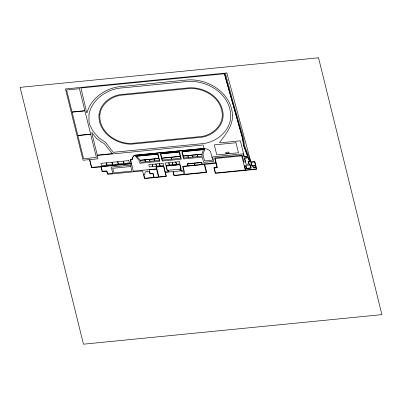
<?xml version="1.0" encoding="UTF-8"?>
<svg xmlns="http://www.w3.org/2000/svg" width="402" height="402" viewBox="0 0 402 402"><rect width="100%" height="100%" fill="white"/><g stroke="black" fill="none" stroke-linecap="round" stroke-linejoin="round"><path stroke-width="0.6" d="M169.438 164.976L168.875 162.689L172.257 162.358L172.82 164.639L165.855 165.333L165.292 163.046L168.745 162.704L169.307 164.991M132.494 157.524L132.434 159.127L131.057 159.262A1.337 1.105 14.8 0 0 130.238 160.096L131.072 163.493L91.681 167.398L89.767 159.624L97.967 158.815L97.143 155.458L203.216 144.951L204.06 148.368L134.298 155.272L132.494 157.524M232.512 115.027C232.959 125.695 225.798 134.293 219.728 142.268L219.879 142.871L240.371 140.841L244.24 156.524L247.124 156.242L247.451 155.896L243.517 145.504L242.506 138.373L224.406 73.772L80.923 87.978L86.747 112.731L87.078 112.731C91.159 97.42 107.213 87.098 122.58 86.37L186.02 80.088C207.12 77.742 231.291 92.44 232.512 115.027M99.063 114.324C97.4 131.69 115.635 144.655 131.7 144.142L199.382 137.439C212.296 136.891 225.537 125.298 222.783 111.575C220.18 95.797 202.744 86.36 187.699 87.953L124.65 94.199C112.942 94.309 100.701 102.083 99.063 114.324M99.897 114.464C98.289 131.333 116.002 143.921 131.605 143.429L199.186 136.735C211.733 136.208 224.623 124.962 221.954 111.62C219.437 96.279 202.472 87.108 187.85 88.661L124.836 94.902C113.434 94.993 101.5 102.54 99.897 114.464M89.003 114.148L88.973 121.665L89.726 124.741L93.098 131.353L99.088 137.976L105.615 142.408L113.243 152.318L201.136 143.775C217.356 143.042 233.773 128.333 230.251 111.163C226.854 91.49 205.186 79.651 186.342 81.576L122.972 87.852C107.977 88.39 92.083 98.982 89.003 114.148M130.65 159.694L133.293 171.172L156.519 168.875L156.041 166.93L163.8 166.162L165.252 172.061L168.895 171.699L168.614 170.569L167.187 170.709L166.011 165.946L180.071 164.549L181.247 169.317L179.87 169.453L180.151 170.584L183.619 170.242L182.654 166.333L187.779 165.82L187.262 163.72L201.719 162.287L202.156 164.066L215.834 162.709L214.643 157.885L242.235 155.152L243.939 162.061L245.346 161.926L244.376 157.986L248.17 157.609L249.763 161.614L248.707 161.72L249.496 164.905L250.361 164.82L251.16 168.061L245.15 168.654L245.486 170.006L256.295 168.935L255.958 167.584L253.255 167.85L252.793 165.976L251.788 166.076L250.632 161.383L244.486 145.564L243.572 138.73L232.462 99.932L225.472 73.782L224.628 73.867L226.155 80.053L242.697 138.353L243.712 145.489L247.677 155.941L247.245 156.403L243.924 156.73L243.205 153.825L212.593 156.855L213.703 161.358L203.583 162.363L202.281 157.097L183.598 158.951L181.794 151.639L204.095 149.433L203.864 148.479L134.323 155.368L132.595 157.609L132.6 159.272L130.65 159.694M204.588 149.901L202.935 154.313L204.573 160.941L212.658 160.137L210.618 151.866A6.276 5.186 14.8 0 0 204.296 148.71L204.588 149.901M203.533 149.65L201.829 154.117L183.297 155.951L182.262 151.755L203.533 149.65M318.535 57.808L20.1 87.365L83.465 344.192L381.9 314.635L318.535 57.808M226.859 72.963L65.476 88.948L83.063 160.237L89.52 159.599L91.525 167.724L101.063 166.966L102.168 171.458L106.721 171.101L107.595 174.367L142.584 170.905L144.479 178.594L166.383 176.423L165.378 172.357L173.036 171.599L174.041 175.664L206.698 172.428L204.718 164.408L215.98 163.297L216.985 167.383L213.894 167.689L215.286 173.337L256.727 169.232L254.873 161.704L250.717 161.308L226.859 72.963M79.44 88.696L66.611 89.968L72.038 111.957L84.867 110.686L79.44 88.696M84.922 110.907L72.094 112.173L77.817 135.384L90.646 134.112L84.922 110.907M90.701 134.338L77.872 135.61L83.576 158.71L96.405 157.438L90.701 134.338M112.248 153.614L97.269 155.097L91.701 132.529L96.545 138.434L102.068 142.459L104.239 143.579L112.248 153.614M235.989 142.75L214.311 144.896L216.784 154.906L238.456 152.76L235.989 142.75M157.996 153.996L135.429 156.232L139.313 160.684L139.951 163.272L159.795 161.308L157.996 153.996M179.513 151.866L160.423 153.76L162.227 161.066L181.317 159.177L179.513 151.866M157.705 154.187L136.539 156.283L140.288 160.212L158.74 158.383L157.705 154.187M179.136 152.067L160.78 153.886L161.81 158.081L180.171 156.262L179.136 152.067M106.274 162.835L100.967 163.363L101.53 165.649L106.842 165.121L106.274 162.835M111.897 162.282L106.585 162.805L107.148 165.091L112.459 164.564L111.897 162.282M117.57 161.72L112.258 162.247L112.821 164.529L118.133 164.006L117.57 161.72M123.188 161.162L117.881 161.689L118.444 163.971L123.756 163.448L123.188 161.162M128.826 160.604L123.514 161.132L124.077 163.413L129.389 162.89L128.826 160.604M144.851 159.921L140.373 160.363L140.836 162.242L145.313 161.8L144.851 159.921M149.474 159.463L145.072 159.901L145.534 161.775L149.936 161.343L149.474 159.463M154.202 158.996L149.7 159.438L150.162 161.318L154.664 160.875L154.202 158.996M158.805 158.539L154.383 158.976L154.845 160.855L159.267 160.418L158.805 158.539M170.976 157.373L161.885 158.272L162.338 160.112L171.428 159.212L170.976 157.373M180.327 156.428L171.106 157.343L171.564 159.197L180.784 158.282L180.327 156.428M187.689 155.68L183.322 156.112L183.784 157.991L188.151 157.559L187.689 155.68M192.397 155.212L187.975 155.649L188.437 157.529L192.859 157.092L192.397 155.212M197.131 154.745L192.598 155.192L193.06 157.071L197.593 156.624L197.131 154.745M201.804 154.283L197.342 154.725L197.804 156.599L202.271 156.157L201.804 154.283M228.778 152.087L225.678 152.393L225.994 153.675L229.09 153.368L228.778 152.087M130.801 163.83L101.148 166.77L102.269 171.312L106.847 171.006A21.924 18.115 14.8 0 0 107.656 173.729L112.816 173.453L111.238 167.056L130.424 165.157L130.529 165.599L131.218 165.529L130.801 163.83M152.283 164.333L148.77 164.679L149.333 166.966L152.845 166.619L152.283 164.333M155.86 163.981L152.413 164.323L152.976 166.604L156.423 166.262L155.86 163.981M159.438 163.624L155.991 163.966L156.559 166.252L160.001 165.91L159.438 163.624M163.086 163.262L159.574 163.614L160.137 165.895L163.649 165.549L163.086 163.262M175.774 162.006L172.393 162.343L172.955 164.629L176.337 164.292L175.774 162.006M179.352 161.654L175.905 161.996L176.468 164.277L179.92 163.936L179.352 161.654M130.861 166.498L112.726 168.297L113.856 172.885L131.992 171.086L130.861 166.498M241.793 155.87L215.1 158.499L217.356 167.634L214.291 167.935L215.537 172.991L245.29 170.046L241.793 155.87M248.16 157.82L244.677 158.167L246.19 164.312L248.778 164.056L248.165 161.564L249.597 161.418L248.16 157.82M163.589 166.307L156.458 167.011L158.896 176.895L166.026 176.187L163.589 166.307M179.835 164.694L166.267 166.041L167.338 170.378L180.905 169.031L179.835 164.694M194.402 163.277L187.573 163.956L188.041 165.86L194.875 165.182L194.402 163.277M201.447 162.579L194.674 163.252L195.146 165.157L201.92 164.483L201.447 162.579M156.564 169.116L149.227 169.845L150.177 173.684L153.132 173.393L154.112 177.367L158.488 176.935L156.564 169.116M204.291 164.453L183.031 166.559L184.935 174.277L206.196 172.172L204.291 164.453M149.464 171.679L147.835 171.84L147.624 170.991A3.593 2.97 14.8 0 0 144.921 174.408L143.896 174.513L144.826 178.287L153.855 177.393L152.921 173.619L150.011 173.905L149.464 171.679M254.627 161.996L251.265 162.328L252.134 165.85L255.496 165.518L254.627 161.996M181.408 170.77L173.212 171.584L174.141 175.347L184.01 174.367L183.262 171.337L181.588 171.503L181.408 170.77M250.21 164.971L244.753 165.508L245.049 166.704L246.29 166.584L246.727 168.358L250.943 167.941L250.21 164.971M255.406 165.77L253.687 165.941L254.074 167.523L255.798 167.353L255.406 165.77M246.135 166.775L244.758 166.915L245.064 168.147L246.436 168.011L246.135 166.775"/></g></svg>
